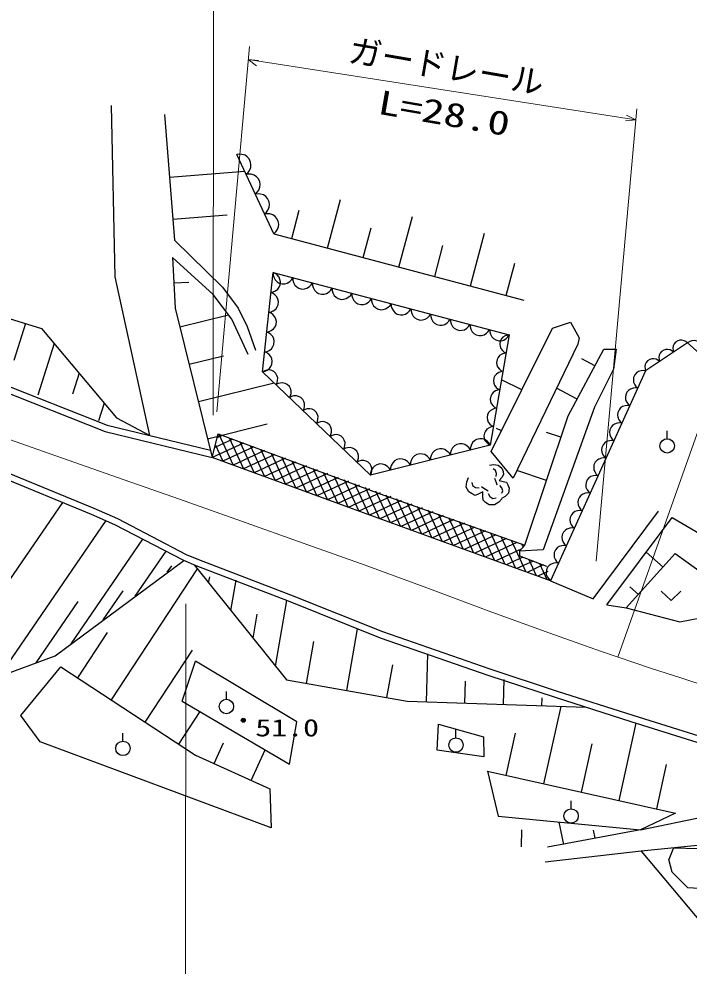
# Model space of a CAD drawing. Units: millimetres, scale not verified. Extents: x 40000 to 680000, y 20000 to 380000.
# Drawn here: x 110297 to 161274, y 247134 to 319211 of the extents above; entities that cross this region are included whole.
import ezdxf
from ezdxf.enums import TextEntityAlignment as Align

# ---------------------------------------------------------------- set-up
doc = ezdxf.new("R2010")
doc.units = ezdxf.units.MM
doc.header["$LTSCALE"] = 1000
doc.linetypes.add('CHAIN', pattern=[18.5, 12, -1.5, 3.5, -1.5])
for name, color, linetype, lineweight in [('M-BGD', 7, 'Continuous', 25), ('M-BMK', 2, 'CHAIN', 13), ('M-STR-HTXT', 7, 'Continuous', 13)]:
    doc.layers.add(name, color=color, linetype=linetype, lineweight=lineweight)
doc.styles.add('ＭＳ ゴシック', font='')
doc.styles.get('ＭＳ ゴシック').set_extended_font_data('MS Gothic')

msp = doc.modelspace()

# ---------------------------------------------------------------- linework, layer by layer
at = {"layer": 'M-BGD'}
for p, q in [((117610, 299584), (117335, 312629)), ((121367, 311949), (122122, 302386)), ((129693, 302862), (126874, 308899)), ((121744, 307168), (127471, 307620)), ((133770, 301778), (134748, 305459)), ((121996, 303980), (126148, 304308)), ((131052, 302501), (131626, 304660)), ((139205, 300333), (140227, 304178)), ((129693, 302862), (148717, 297804)), ((136487, 301056), (137088, 303313)), ((144640, 298888), (145706, 302896)), ((122122, 302386), (125781, 298792)), ((141923, 299610), (142549, 301966)), ((125062, 298233), (121989, 301069)), ((121989, 301069), (122187, 297196)), ((147358, 298165), (148010, 300619)), ((128837, 292365), (129627, 299910)), ((129627, 299910), (147601, 295180)), ((120248, 287510), (117610, 299584)), ((122088, 299133), (123225, 299191)), ((125781, 298792), (126978, 297195)), ((126499, 296357), (125062, 298233)), ((122187, 297196), (125001, 285845)), ((126978, 297195), (127656, 295797)), ((109561, 296409), (112020, 295642)), ((122539, 295778), (126240, 296695)), ((127735, 293682), (126499, 296357)), ((110791, 296025), (109911, 293206)), ((112020, 295642), (117726, 288845)), ((127656, 295797), (128294, 294001)), ((146231, 286298), (150875, 295675)), ((150875, 295675), (152261, 296125)), ((152261, 296125), (152905, 294933)), ((147601, 295180), (146155, 286783)), ((152905, 294933), (152808, 294449)), ((112971, 294509), (111745, 290579)), ((152808, 294449), (147906, 284267)), ((161161, 294570), (157968, 292443)), ((170151, 286480), (161161, 294570)), ((123243, 292940), (125846, 293585)), ((152079, 289019), (154783, 294072)), ((154783, 294072), (155734, 294072)), ((155734, 294072), (155533, 292570)), ((154107, 292809), (153110, 293342)), ((114873, 292243), (114379, 290658)), ((137035, 284490), (128837, 292365)), ((157968, 292443), (150724, 276460)), ((155533, 292570), (154081, 289669)), ((108286, 291201), (116851, 287819)), ((108470, 291666), (117002, 288296)), ((123946, 290102), (129706, 291530)), ((148553, 290986), (147010, 291750)), ((152755, 290282), (151202, 291113)), ((116775, 289978), (116353, 288624)), ((154081, 289669), (150175, 278812)), ((117726, 288845), (120248, 287510)), ((124650, 287264), (129179, 288387)), ((148774, 279163), (152079, 289019)), ((116851, 287819), (125001, 285845)), ((117002, 288296), (124866, 286392)), ((125001, 285845), (125458, 287632)), ((125458, 287632), (137781, 283069)), ((125505, 287615), (126594, 285259)), ((147005, 287861), (146637, 288043)), ((151529, 287376), (150430, 287745)), ((159609, 287276), (159609, 287866)), ((127367, 286939), (125001, 285845)), ((126567, 287230), (125193, 286595)), ((125766, 287521), (125384, 287344)), ((126299, 287327), (127391, 284967)), ((127094, 287038), (128187, 284674)), ((125237, 286766), (125798, 285552)), ((128168, 286648), (125798, 285552)), ((128969, 286357), (126594, 285259)), ((127888, 286750), (128983, 284381)), ((128683, 286461), (129780, 284088)), ((129477, 286172), (130576, 283795)), ((146155, 286783), (137035, 284490)), ((147906, 284267), (146231, 286298)), ((107377, 285536), (115983, 281975)), ((135679, 281919), (125001, 285845)), ((129769, 286066), (127391, 284967)), ((130570, 285776), (128187, 284674)), ((131371, 285485), (128983, 284381)), ((130272, 285884), (131373, 283502)), ((131066, 285595), (132169, 283210)), ((107192, 285071), (115788, 281514)), ((132171, 285194), (129780, 284088)), ((132972, 284903), (130576, 283795)), ((131860, 285307), (132965, 282917)), ((132655, 285018), (133762, 282624)), ((133449, 284729), (134558, 282331)), ((150427, 284091), (148183, 284843)), ((133773, 284612), (131373, 283502)), ((134573, 284321), (132169, 283210)), ((135374, 284030), (132965, 282917)), ((134244, 284441), (135354, 282038)), ((135038, 284152), (136150, 281748)), ((136175, 283739), (133762, 282624)), ((136975, 283449), (134558, 282331)), ((135833, 283864), (136944, 281460)), ((136627, 283575), (137738, 281172)), ((137421, 283287), (138532, 280884)), ((137776, 283158), (135354, 282038)), ((138577, 282867), (136154, 281747)), ((139377, 282576), (136955, 281456)), ((137781, 283069), (148774, 279163)), ((138216, 282998), (139327, 280596)), ((139010, 282709), (140121, 280307)), ((103066, 267031), (113625, 282409)), ((115983, 281975), (117787, 281198)), ((150724, 276460), (135679, 281919)), ((140178, 282285), (137756, 281165)), ((140979, 281994), (138557, 280875)), ((139805, 282421), (140915, 280019)), ((140599, 282132), (141709, 279731)), ((141394, 281844), (142504, 279443)), ((115788, 281514), (117573, 280746)), ((117787, 281198), (123016, 278466)), ((141779, 281704), (139358, 280584)), ((142580, 281413), (140159, 280293)), ((143381, 281122), (140960, 280003)), ((142188, 281555), (143298, 279155)), ((142983, 281266), (144092, 278866)), ((153968, 275082), (158954, 281757)), ((155015, 274633), (160000, 281259)), ((160000, 281259), (163587, 279165)), ((108766, 269153), (116929, 281042)), ((117573, 280746), (122805, 278013)), ((144181, 280831), (141761, 279712)), ((144982, 280540), (142562, 279421)), ((143777, 280978), (144886, 278578)), ((144571, 280689), (145681, 278290)), ((145366, 280401), (146475, 278002)), ((145783, 280249), (143364, 279131)), ((146583, 279958), (144165, 278840)), ((147384, 279667), (144966, 278549)), ((146160, 280112), (147269, 277714)), ((146955, 279824), (148063, 277426)), ((114261, 271653), (119731, 279619)), ((148185, 279377), (145767, 278259)), ((147749, 279535), (148858, 277137)), ((148774, 279163), (148373, 278712)), ((148544, 279246), (148648, 279021)), ((119143, 275287), (121487, 278701)), ((123016, 278466), (123944, 278082)), ((148510, 278866), (146568, 277968)), ((148632, 278261), (147369, 277677)), ((150175, 278812), (148373, 278712)), ((148373, 278712), (148373, 278362)), ((148373, 278362), (150424, 277561)), ((156491, 274383), (160230, 278518)), ((159295, 277484), (158024, 278633)), ((160230, 278518), (165959, 274380)), ((113041, 270744), (122849, 277995)), ((121584, 277104), (121920, 277593)), ((122805, 278013), (123759, 277618)), ((123635, 277669), (130648, 268904)), ((123759, 277618), (130776, 274917)), ((123944, 278082), (130958, 275382)), ((149407, 277959), (148170, 277387)), ((150182, 277656), (148971, 277096)), ((149080, 278086), (149652, 276849)), ((149887, 277771), (150446, 276561)), ((117327, 267385), (123883, 277359)), ((150534, 277158), (149772, 276805)), ((124729, 276302), (124807, 276749)), ((126420, 274188), (126824, 276495)), ((150694, 276571), (150573, 276515)), ((150724, 276460), (153968, 275082)), ((116702, 273470), (118218, 275679)), ((130958, 275382), (137960, 272585)), ((157426, 275417), (156775, 276005)), ((111616, 270214), (114813, 274870)), ((129802, 269961), (130676, 274956)), ((130776, 274917), (137785, 272117)), ((155015, 274633), (156491, 274383)), ((128111, 272075), (128431, 273902)), ((156491, 274383), (160575, 273336)), ((160575, 273336), (165959, 274380)), ((114766, 269069), (117031, 272516)), ((135236, 268101), (136058, 272795)), ((137960, 272585), (146114, 269742)), ((132177, 268636), (132735, 271826)), ((137785, 272117), (145954, 269269)), ((119889, 265701), (123494, 271186)), ((101641, 266500), (113041, 270744)), ((122702, 267300), (123734, 270332)), ((131435, 265720), (123734, 270332)), ((141289, 267248), (141414, 270893)), ((110451, 266212), (113485, 269911)), ((113485, 269911), (123732, 263175)), ((138295, 267566), (138729, 270047)), ((146114, 269742), (151241, 268064)), ((130648, 268904), (139824, 267298)), ((145954, 269269), (151087, 267589)), ((147149, 267048), (147213, 268936)), ((144219, 267148), (144276, 268808)), ((126077, 267445), (126077, 268035)), ((150079, 266948), (150100, 267554)), ((151087, 267589), (156854, 265744)), ((151241, 268064), (157005, 266220)), ((122702, 267300), (130888, 262506)), ((139824, 267298), (153450, 266833)), ((150229, 261001), (151536, 266898)), ((111906, 264210), (110451, 266212)), ((122451, 264017), (124079, 266494)), ((157005, 266220), (162896, 264375)), ((130888, 262506), (131435, 265720)), ((142101, 263570), (142222, 265534)), ((142222, 265534), (145628, 264571)), ((155958, 259731), (157261, 265614)), ((156854, 265744), (162745, 263899)), ((118207, 264254), (118208, 264845)), ((143544, 264510), (143544, 265101)), ((145628, 264571), (145668, 263048)), ((147365, 261635), (148079, 264854)), ((129492, 257655), (111906, 264210)), ((125142, 262538), (125857, 264119)), ((153093, 260366), (153910, 264053)), ((123732, 263175), (129372, 260626)), ((127962, 261264), (129018, 263601)), ((145668, 263048), (142101, 263570)), ((158822, 259097), (159570, 262473)), ((145933, 261953), (160254, 258780)), ((145933, 261953), (146756, 258530)), ((129372, 260626), (129492, 257655)), ((152302, 259112), (152302, 259702)), ((160254, 258780), (157592, 257513)), ((146756, 258530), (157592, 257513)), ((151742, 256383), (151388, 258096)), ((157592, 257513), (162472, 258525)), ((178950, 258086), (157626, 255865)), ((148516, 256195), (148554, 257494)), ((157592, 257513), (150494, 256185)), ((154125, 256877), (154004, 257465)), ((160088, 256122), (159728, 255231)), ((160088, 256122), (168526, 255925)), ((157626, 255865), (150339, 255044)), ((157626, 255865), (163898, 248386)), ((159981, 254280), (159728, 255231)), ((161185, 253076), (159981, 254280)), ((168409, 252693), (161185, 253076))]:
    msp.add_line(p, q, dxfattribs=at)
for points in [[(127579, 307389), (127726, 307527), (127831, 307686), (127928, 307911), (127941, 308119), (127915, 308323), (127806, 308557), (127666, 308708), (127498, 308832), (127263, 308901), (127076, 308919), (126874, 308899)], [(128284, 305880), (128431, 306018), (128536, 306177), (128633, 306402), (128646, 306610), (128620, 306814), (128510, 307048), (128371, 307199), (128203, 307322), (127968, 307392), (127781, 307410), (127579, 307389)], [(128988, 304371), (129135, 304509), (129240, 304668), (129338, 304893), (129351, 305101), (129324, 305305), (129215, 305539), (129076, 305689), (128908, 305813), (128673, 305883), (128485, 305901), (128284, 305880)], [(129693, 302862), (129840, 303000), (129945, 303159), (130042, 303383), (130055, 303592), (130029, 303796), (129920, 304029), (129781, 304180), (129612, 304304), (129378, 304374), (129190, 304392), (128988, 304371)], [(129469, 298401), (129648, 298439), (129805, 298514), (129986, 298644), (130094, 298801), (130169, 298972), (130194, 299206), (130156, 299389), (130082, 299565), (129932, 299729), (129794, 299831), (129627, 299910)], [(129627, 299910), (129637, 299723), (129689, 299553), (129792, 299350), (129933, 299217), (130094, 299114), (130326, 299053), (130517, 299063), (130705, 299109), (130895, 299236), (131019, 299359), (131124, 299516)], [(131124, 299516), (131135, 299329), (131187, 299159), (131289, 298956), (131430, 298822), (131592, 298720), (131824, 298659), (132015, 298669), (132203, 298715), (132392, 298842), (132517, 298965), (132622, 299121)], [(132622, 299121), (132633, 298934), (132685, 298765), (132787, 298562), (132928, 298428), (133090, 298326), (133322, 298265), (133512, 298275), (133701, 298321), (133890, 298447), (134015, 298571), (134120, 298727)], [(129311, 296892), (129490, 296930), (129647, 297006), (129828, 297135), (129936, 297292), (130011, 297463), (130036, 297697), (129998, 297880), (129924, 298056), (129774, 298220), (129636, 298322), (129469, 298401)], [(134120, 298727), (134131, 298540), (134182, 298371), (134285, 298167), (134426, 298034), (134587, 297932), (134820, 297871), (135010, 297880), (135199, 297927), (135388, 298053), (135513, 298177), (135618, 298333)], [(135618, 298333), (135629, 298146), (135680, 297976), (135783, 297773), (135924, 297640), (136085, 297538), (136317, 297477), (136508, 297486), (136697, 297533), (136886, 297659), (137011, 297783), (137116, 297939)], [(137116, 297939), (137127, 297752), (137178, 297582), (137281, 297379), (137422, 297246), (137583, 297143), (137815, 297082), (138006, 297092), (138194, 297139), (138384, 297265), (138508, 297388), (138614, 297545)], [(138614, 297545), (138624, 297358), (138676, 297188), (138779, 296985), (138920, 296852), (139081, 296749), (139313, 296688), (139504, 296698), (139692, 296745), (139882, 296871), (140006, 296994), (140111, 297151)], [(140111, 297151), (140122, 296964), (140174, 296794), (140276, 296591), (140418, 296458), (140579, 296355), (140811, 296294), (141002, 296304), (141190, 296351), (141380, 296477), (141504, 296600), (141609, 296757)], [(129153, 295383), (129332, 295422), (129489, 295497), (129670, 295626), (129778, 295783), (129853, 295954), (129878, 296188), (129840, 296371), (129766, 296547), (129616, 296711), (129478, 296813), (129311, 296892)], [(141609, 296757), (141620, 296570), (141672, 296400), (141774, 296197), (141915, 296064), (142077, 295961), (142309, 295900), (142500, 295910), (142688, 295956), (142877, 296083), (143002, 296206), (143107, 296363)], [(143107, 296363), (143118, 296176), (143169, 296006), (143272, 295803), (143413, 295669), (143574, 295567), (143807, 295506), (143997, 295516), (144186, 295562), (144375, 295689), (144500, 295812), (144605, 295968)], [(144605, 295968), (144616, 295781), (144667, 295612), (144770, 295409), (144911, 295275), (145072, 295173), (145304, 295112), (145495, 295122), (145684, 295168), (145873, 295294), (145998, 295418), (146103, 295574)], [(146103, 295574), (146114, 295387), (146165, 295218), (146268, 295014), (146409, 294881), (146570, 294779), (146802, 294718), (146993, 294727), (147182, 294774), (147371, 294900), (147495, 295024), (147601, 295180)], [(128995, 293874), (129174, 293913), (129331, 293988), (129512, 294118), (129620, 294274), (129695, 294445), (129720, 294679), (129682, 294862), (129608, 295038), (129458, 295202), (129320, 295305), (129153, 295383)], [(147601, 295180), (147431, 295155), (147280, 295095), (147102, 294985), (146992, 294846), (146911, 294690), (146874, 294473), (146898, 294300), (146955, 294131), (147086, 293968), (147208, 293864), (147360, 293781)], [(161161, 294570), (161040, 294666), (160907, 294727), (160725, 294775), (160565, 294761), (160413, 294718), (160248, 294608), (160150, 294485), (160075, 294343), (160050, 294156), (160058, 294012), (160097, 293861)], [(162285, 293559), (162359, 293726), (162390, 293896), (162392, 294119), (162329, 294297), (162235, 294458), (162061, 294615), (161891, 294692), (161706, 294735), (161485, 294710), (161322, 294659), (161161, 294570)], [(128837, 292365), (129016, 292404), (129173, 292479), (129354, 292609), (129462, 292765), (129537, 292937), (129562, 293170), (129524, 293354), (129451, 293529), (129300, 293694), (129162, 293796), (128995, 293874)], [(147360, 293781), (147190, 293756), (147039, 293695), (146861, 293586), (146751, 293446), (146670, 293291), (146633, 293074), (146657, 292900), (146714, 292732), (146845, 292569), (146967, 292465), (147119, 292381)], [(159032, 293152), (158911, 293248), (158778, 293309), (158596, 293357), (158436, 293343), (158285, 293300), (158120, 293190), (158021, 293066), (157947, 292925), (157921, 292738), (157929, 292594), (157968, 292443)], [(160097, 293861), (159975, 293957), (159842, 294018), (159660, 294066), (159501, 294052), (159349, 294009), (159184, 293899), (159086, 293775), (159011, 293634), (158985, 293447), (158993, 293303), (159032, 293152)], [(129862, 291381), (129936, 291536), (129971, 291695), (129979, 291903), (129926, 292073), (129842, 292227), (129683, 292380), (129526, 292457), (129354, 292504), (129146, 292487), (128991, 292444), (128837, 292365)], [(147119, 292381), (146949, 292356), (146798, 292296), (146620, 292186), (146510, 292047), (146429, 291891), (146392, 291674), (146416, 291501), (146473, 291332), (146604, 291169), (146726, 291065), (146878, 290982)], [(157968, 292443), (157792, 292462), (157626, 292441), (157420, 292378), (157274, 292268), (157153, 292134), (157060, 291927), (157039, 291748), (157052, 291565), (157140, 291369), (157235, 291234), (157364, 291111)], [(130886, 290397), (130961, 290551), (130996, 290710), (131004, 290919), (130950, 291089), (130867, 291243), (130708, 291395), (130551, 291473), (130379, 291519), (130171, 291503), (130016, 291459), (129862, 291381)], [(131911, 289412), (131986, 289567), (132020, 289726), (132029, 289935), (131975, 290104), (131892, 290258), (131733, 290411), (131575, 290488), (131404, 290535), (131195, 290518), (131040, 290475), (130886, 290397)], [(146878, 290982), (146708, 290957), (146557, 290897), (146379, 290787), (146269, 290647), (146188, 290492), (146151, 290275), (146175, 290101), (146232, 289933), (146363, 289770), (146485, 289666), (146637, 289582)], [(157364, 291111), (157188, 291131), (157022, 291109), (156817, 291046), (156671, 290936), (156550, 290802), (156456, 290595), (156435, 290416), (156449, 290234), (156536, 290037), (156631, 289902), (156760, 289779)], [(156760, 289779), (156585, 289799), (156419, 289778), (156213, 289714), (156067, 289604), (155946, 289470), (155852, 289264), (155832, 289084), (155845, 288902), (155933, 288705), (156028, 288570), (156157, 288447)], [(132936, 288428), (133011, 288582), (133045, 288741), (133053, 288950), (133000, 289120), (132916, 289274), (132757, 289427), (132600, 289504), (132428, 289551), (132220, 289534), (132065, 289491), (131911, 289412)], [(146637, 289582), (146467, 289557), (146316, 289497), (146138, 289387), (146028, 289248), (145947, 289092), (145910, 288875), (145934, 288702), (145991, 288533), (146122, 288370), (146244, 288266), (146396, 288183)], [(133961, 287443), (134035, 287598), (134070, 287757), (134078, 287966), (134025, 288136), (133941, 288290), (133782, 288442), (133625, 288519), (133453, 288566), (133245, 288550), (133090, 288506), (132936, 288428)], [(156157, 288447), (155981, 288467), (155815, 288446), (155610, 288382), (155463, 288272), (155342, 288138), (155249, 287932), (155228, 287752), (155241, 287570), (155329, 287373), (155424, 287238), (155553, 287115)], [(146396, 288183), (146226, 288158), (146075, 288098), (145897, 287988), (145787, 287848), (145706, 287693), (145669, 287476), (145693, 287302), (145750, 287134), (145881, 286971), (146003, 286867), (146155, 286783)], [(134985, 286459), (135060, 286614), (135095, 286773), (135103, 286981), (135049, 287151), (134966, 287305), (134807, 287458), (134650, 287535), (134478, 287582), (134270, 287565), (134115, 287522), (133961, 287443)], [(144635, 286401), (144534, 286562), (144405, 286687), (144215, 286817), (144025, 286866), (143832, 286878), (143596, 286819), (143432, 286717), (143288, 286584), (143182, 286379), (143132, 286209), (143115, 286019)], [(146155, 286783), (146054, 286944), (145925, 287069), (145735, 287199), (145545, 287248), (145352, 287260), (145116, 287201), (144952, 287099), (144808, 286966), (144702, 286761), (144652, 286591), (144635, 286401)], [(155553, 287115), (155377, 287135), (155211, 287114), (155006, 287050), (154860, 286940), (154739, 286806), (154645, 286600), (154624, 286421), (154638, 286238), (154725, 286042), (154821, 285906), (154950, 285783)], [(136010, 285474), (136085, 285629), (136119, 285788), (136128, 285997), (136074, 286167), (135991, 286321), (135832, 286473), (135674, 286551), (135503, 286597), (135294, 286581), (135139, 286537), (134985, 286459)], [(143115, 286019), (143014, 286179), (142885, 286305), (142695, 286435), (142505, 286484), (142312, 286496), (142076, 286437), (141912, 286335), (141768, 286201), (141662, 285997), (141612, 285827), (141595, 285637)], [(137035, 284490), (137110, 284645), (137144, 284804), (137152, 285013), (137099, 285182), (137015, 285336), (136856, 285489), (136699, 285566), (136527, 285613), (136319, 285596), (136164, 285553), (136010, 285474)], [(140075, 285254), (139974, 285415), (139845, 285540), (139655, 285670), (139465, 285719), (139272, 285731), (139036, 285672), (138872, 285570), (138728, 285437), (138622, 285233), (138572, 285062), (138555, 284872)], [(141595, 285637), (141494, 285797), (141365, 285922), (141175, 286052), (140985, 286102), (140792, 286114), (140556, 286054), (140392, 285952), (140248, 285819), (140142, 285615), (140092, 285445), (140075, 285254)], [(154950, 285783), (154774, 285803), (154608, 285782), (154402, 285718), (154256, 285608), (154135, 285474), (154042, 285268), (154021, 285089), (154034, 284906), (154122, 284710), (154217, 284574), (154346, 284452)], [(138555, 284872), (138454, 285033), (138325, 285158), (138135, 285288), (137945, 285337), (137752, 285349), (137516, 285290), (137352, 285188), (137208, 285055), (137102, 284850), (137052, 284680), (137035, 284490)], [(146086, 285249), (146388, 285307), (146741, 285263), (147024, 285035), (147123, 284762), (147157, 284530), (147023, 284324), (146830, 284082), (147139, 284022), (147389, 283947), (147488, 283753), (147580, 283499), (147531, 283115), (147273, 282857), (147004, 282709)], [(146611, 284391), (146638, 284616), (146553, 284850), (146362, 284961)], [(147031, 282692), (146806, 282435), (146464, 282235), (146060, 282244), (145789, 282418), (145602, 282599), (145580, 282871), (145586, 283215), (145272, 283059), (145002, 282956), (144784, 283059), (144531, 283221), (144313, 283591), (144366, 283994), (144503, 284306)], [(146671, 283730), (146621, 283906), (146573, 284040), (146491, 284247)], [(154346, 284452), (154170, 284471), (154004, 284450), (153799, 284386), (153652, 284276), (153532, 284142), (153438, 283936), (153417, 283757), (153431, 283574), (153518, 283378), (153613, 283242), (153742, 283120)], [(144758, 283939), (144804, 283705), (145032, 283560), (145295, 283525)], [(145488, 283633), (145651, 283511), (145783, 283427), (145996, 283300)], [(147023, 283111), (147119, 283304), (147036, 283532), (146868, 283701)], [(145988, 283091), (146117, 282875), (146350, 282726), (146593, 282758)], [(153742, 283120), (153567, 283139), (153401, 283118), (153195, 283055), (153049, 282944), (152928, 282810), (152834, 282604), (152813, 282425), (152827, 282242), (152915, 282046), (153010, 281910), (153139, 281788)], [(153139, 281788), (152963, 281807), (152797, 281786), (152592, 281723), (152445, 281612), (152324, 281479), (152231, 281272), (152210, 281093), (152223, 280910), (152311, 280714), (152406, 280578), (152535, 280456)], [(152535, 280456), (152359, 280475), (152193, 280454), (151988, 280391), (151842, 280280), (151721, 280147), (151627, 279940), (151606, 279761), (151620, 279578), (151707, 279382), (151803, 279247), (151932, 279124)], [(151932, 279124), (151756, 279143), (151590, 279122), (151384, 279059), (151238, 278949), (151117, 278815), (151024, 278608), (151003, 278429), (151016, 278246), (151104, 278050), (151199, 277915), (151328, 277792)], [(151328, 277792), (151152, 277811), (150986, 277790), (150781, 277727), (150634, 277617), (150514, 277483), (150420, 277276), (150399, 277097), (150412, 276914), (150500, 276718), (150595, 276583), (150724, 276460)], [(159158, 275657), (159907, 274948), (160658, 275656)]]:
    msp.add_lwpolyline(points, dxfattribs=at)
for centre, radius in [((159609, 286719), 548), ((126076, 266888), 548), ((127363, 265841), 150), ((127363, 265841), 131), ((127363, 265841), 112), ((127363, 265841), 93.8), ((127363, 265841), 75), ((127363, 265841), 56.2), ((127363, 265840), 37.5), ((127363, 265841), 18.8), ((118207, 263698), 548), ((143544, 263954), 548), ((152302, 258555), 548)]:
    msp.add_circle(centre, radius, dxfattribs=at)
at = {"layer": 'M-BMK'}
msp.add_lwpolyline([(108378, 287631), (113091, 285965), (117797, 284313), (122513, 282658), (127217, 280997), (131928, 279324), (136623, 277635), (141316, 275911), (145993, 274175), (150688, 272458), (154543, 271095), (158427, 269785), (160661, 269056), (162897, 268333)], dxfattribs=at)
at = {"layer": 'M-STR-HTXT'}
for p, q in [((125099, 336790), (125083, 289059)), ((125351, 289313), (127835, 317112)), ((127746, 316116), (157216, 311528)), ((157290, 312363), (154214, 277939)), ((155867, 270641), (166475, 300654)), ((122973, 231877), (122987, 274696))]:
    msp.add_line(p, q, dxfattribs=at)
for points in [[(128365, 315641), (127746, 316116), (128522, 316040)], [(156518, 311878), (157216, 311528), (156439, 311456)]]:
    msp.add_lwpolyline(points, dxfattribs=at)

# ---------------------------------------------------------------- texts
at = {"layer": 'M-BGD', "style": 'ＭＳ ゴシック', "width": 1.35}
msp.add_text('51.0', height=1320, rotation=359.981, dxfattribs=at).set_placement((128277, 264215), align=Align.BOTTOM_LEFT)
at = {"layer": 'M-STR-HTXT', "style": 'ＭＳ ゴシック'}
msp.add_text('ガードレール', height=1833, rotation=350.181, dxfattribs=at).set_placement((135176, 315427), align=Align.BOTTOM_LEFT)
at = {"layer": 'M-STR-HTXT', "style": 'ＭＳ ゴシック', "width": 1.35}
msp.add_text('L=28.0', height=1833, rotation=350.181, dxfattribs=at).set_placement((137422, 311463), align=Align.BOTTOM_LEFT)

doc.saveas('drawing.dxf')
